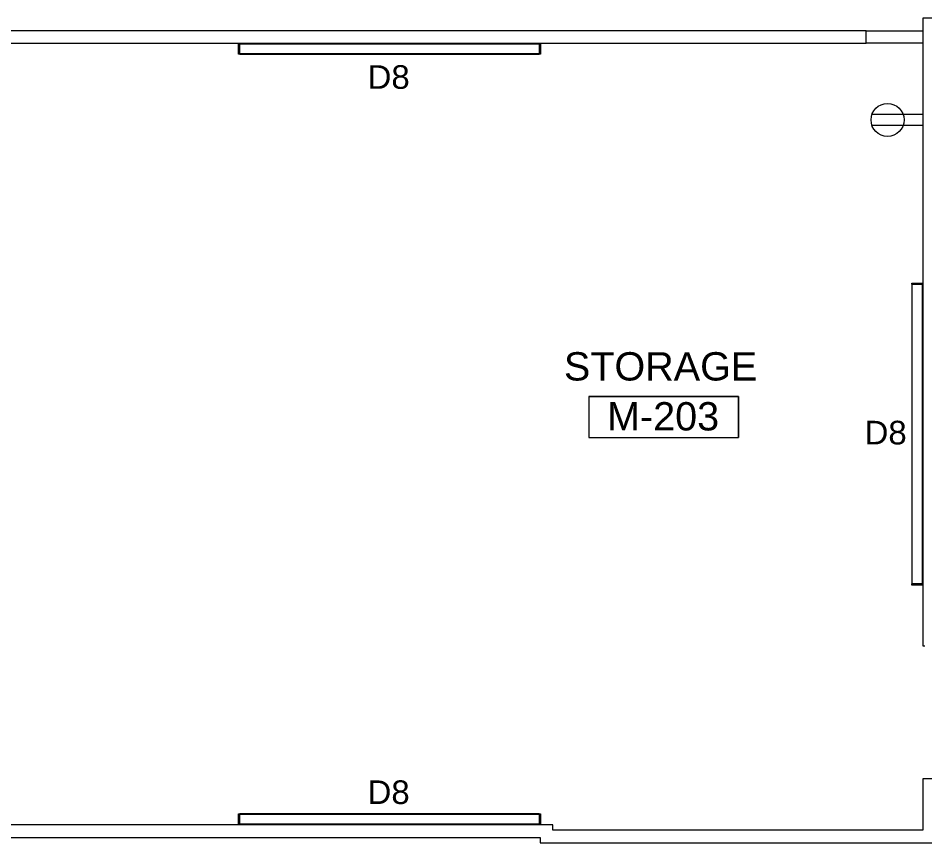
# Model space of a CAD drawing. Header units: inches. Extents: x 1135 to 11974, y 1600 to 2477.
# Drawn here: x 2989.1 to 3277.4, y 1910.8 to 2172.9 of the extents above; entities that cross this region are included whole.
import ezdxf

# ---------------------------------------------------------------- set-up
doc = ezdxf.new("R2010")
doc.units = ezdxf.units.IN
doc.header["$MEASUREMENT"] = 0
for name, color, linetype, lineweight in [('A-ANNO-NOTE', 4, 'Continuous', 9), ('A-AREA-IDEN', 1, 'Continuous', 20), ('A-WALL', 47, 'Continuous', 13), ('E-LITE-EQPM', 4, 'Continuous', 9), ('E-LITE-EQPM-IDEN', 8, 'Continuous', 9)]:
    doc.layers.add(name, color=color, linetype=linetype, lineweight=lineweight)
doc.styles.add('Arial_1', font='arial.ttf', dxfattribs={"height": 9})
doc.styles.add('Arial_2', font='arial.ttf', dxfattribs={"height": 7.5})

# ---------------------------------------------------------------- blocks, each defined once
blk = doc.blocks.new('FORM Room Tag - Name _ Number-2260771-MEZ - Tel_Data_Elec Plan')
at = {"layer": 'A-AREA-IDEN'}
for p, q in [((-0.2444, -0.0231), (-0.2444, -0.1589)), ((-0.2444, -0.0231), (0.2515, -0.0231)), ((0.2515, -0.0231), (-0.2444, -0.0231)), ((-0.2444, -0.0231), (-0.2444, -0.1589)), ((0.2515, -0.0231), (0.2515, -0.1589)), ((0.2515, -0.1589), (0.2515, -0.0231)), ((-0.2444, -0.1589), (0.2515, -0.1589)), ((-0.2444, -0.1589), (0.2515, -0.1589))]:
    blk.add_line(p, q, dxfattribs=at)
blk = doc.blocks.new('a-light Accolade D3 - Wall Mount - 8_-0_-4118561-REFLECTED CEILING PLAN - MEZZANINE')
at = {"layer": 'E-LITE-EQPM'}
for p, q in [((-48, 3.5), (-47.62, 3.5)), ((-48, 0), (-48, 3.5)), ((47.62, 3.5), (-47.62, 3.5)), ((-47.62, 3.38), (-47.62, 3.5)), ((-47.62, 3.5), (-47.62, 3.38)), ((-47.62, 0.15), (-47.62, 3.38)), ((-47.62, 3.38), (47.62, 3.38)), ((47.62, 3.5), (47.62, 3.38)), ((47.62, 3.38), (47.62, 3.5)), ((47.62, 3.5), (48, 3.5)), ((47.62, 3.38), (47.62, 0.15)), ((48, 3.5), (48, 0)), ((-47.62, 0), (-47.62, 0.15)), ((47.62, 0.15), (-47.62, 0.15)), ((-47.62, 0.15), (-47.62, 0)), ((-47.5, 0.13), (47.5, 0.13)), ((47.62, 0.15), (47.62, 0)), ((47.62, 0), (47.62, 0.15))]:
    blk.add_line(p, q, dxfattribs=at)
blk = doc.blocks.new('a-light Accolade D3 - Wall Mount - 8_-0_-V6-REFLECTED CEILING PLAN - MEZZANINE')
at = {"layer": 'E-LITE-EQPM'}
for p, q in [((-48, 3.5), (-47.62, 3.5)), ((-48, 0), (-48, 3.5)), ((47.62, 3.5), (-47.62, 3.5)), ((-47.62, 3.38), (-47.62, 3.5)), ((-47.62, 3.5), (-47.62, 3.38)), ((-47.62, 0.15), (-47.62, 3.38)), ((-47.62, 3.38), (47.62, 3.38)), ((47.62, 3.5), (47.62, 3.38)), ((47.62, 3.38), (47.62, 3.5)), ((47.62, 3.5), (48, 3.5)), ((47.62, 3.38), (47.62, 0.15)), ((48, 3.5), (48, 0)), ((-47.62, 0), (-47.62, 0.15)), ((47.62, 0.15), (-47.62, 0.15)), ((-47.62, 0.15), (-47.62, 0)), ((-47.5, 0.13), (47.5, 0.13)), ((47.62, 0.15), (47.62, 0)), ((47.62, 0), (47.62, 0.15))]:
    blk.add_line(p, q, dxfattribs=at)

msp = doc.modelspace()

# ---------------------------------------------------------------- linework, layer by layer
at = {"layer": 'A-ANNO-NOTE'}
for p, q in [((3276.82, 2142.32), (3260.62, 2142.32)), ((3276.82, 2138.83), (3260.62, 2138.83))]:
    msp.add_line(p, q, dxfattribs=at)
msp.add_circle((3265.58, 2140.57), 5.25, dxfattribs=at)
at = {"layer": 'A-WALL'}
for p, q in [((3301.76, 2172.92), (3276.82, 2172.92)), ((3276.82, 2172.92), (3276.82, 1973.38)), ((3258.79, 2168.92), (2957.79, 2168.92)), ((3258.79, 2164.92), (3258.79, 2168.92)), ((3258.79, 2168.92), (3276.82, 2168.92)), ((2957.79, 2164.92), (3258.79, 2164.92)), ((3276.82, 2164.92), (3258.79, 2164.92)), ((3276.82, 1973.38), (3277.45, 1973.38)), ((3276.82, 1931.13), (3276.82, 1914.8)), ((3280.82, 1931.13), (3276.82, 1931.13)), ((3159.17, 1916.55), (2957.67, 1916.55)), ((3159.17, 1914.8), (3159.17, 1916.55)), ((3276.82, 1914.8), (3159.17, 1914.8)), ((2957.67, 1912.55), (3155.17, 1912.55)), ((3155.17, 1912.55), (3155.17, 1910.8)), ((3155.17, 1910.8), (3280.82, 1910.8))]:
    msp.add_line(p, q, dxfattribs=at)

# ---------------------------------------------------------------- block references
at = {"layer": 'A-AREA-IDEN', "xscale": 95.99999999999994, "yscale": 95.99999999999994, "zscale": 95.99999999999994}
msp.add_blockref('FORM Room Tag - Name _ Number-2260771-MEZ - Tel_Data_Elec Plan', (3194.04, 2054.91), dxfattribs=at)
at = {"layer": 'E-LITE-EQPM'}
for p, rotation in [((3107.23, 2164.92), 180), ((3276.82, 2040.74), 90.00000000000011)]:
    msp.add_blockref('a-light Accolade D3 - Wall Mount - 8_-0_-4118561-REFLECTED CEILING PLAN - MEZZANINE', p, dxfattribs=dict(at, rotation=rotation))
msp.add_blockref('a-light Accolade D3 - Wall Mount - 8_-0_-V6-REFLECTED CEILING PLAN - MEZZANINE', (3107.23, 1916.55), dxfattribs=at)

# ---------------------------------------------------------------- texts
at = {"layer": 'A-AREA-IDEN', "char_height": 9, "attachment_point": 1, "style": 'Arial_1'}
for s, insert, width in [('STORAGE', (3162.68, 2066.75), 75.75), ('M-203', (3176.4, 2050.87), 43.632)]:
    msp.add_mtext(s, dxfattribs=dict(at, insert=insert, width=width))
at = {"layer": 'E-LITE-EQPM-IDEN', "char_height": 7.5, "width": 16.665, "attachment_point": 1, "style": 'Arial_2'}
for insert in [(3100.26, 2157.96), (3258.28, 2044.94), (3100.25, 1930.65)]:
    msp.add_mtext('D8', dxfattribs=dict(at, insert=insert))

doc.saveas('drawing.dxf')
